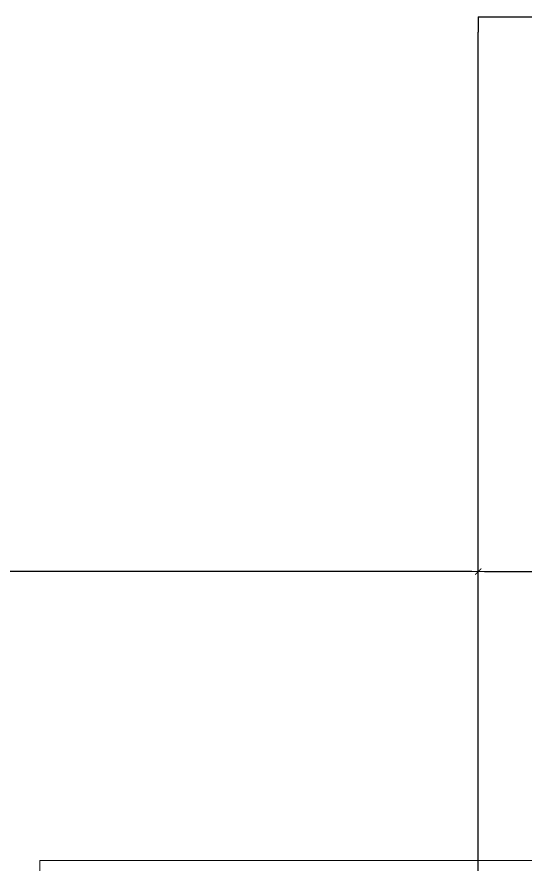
# Model space of a CAD drawing. Header units: millimetres. Extents: x 2823 to 2968, y 1352 to 1452.
# Drawn here: x 2880.64 to 2885.68, y 1428.5 to 1436.9 of the extents above; entities that cross this region are included whole.
import ezdxf

# ---------------------------------------------------------------- set-up
doc = ezdxf.new("R2010")
doc.units = ezdxf.units.MM
doc.header["$LTSCALE"] = 0.03
doc.layers.add('A-COTAS', color=12, linetype='Continuous', lineweight=9)
doc.layers.add('A-VISTA01', color=1, linetype='Continuous', lineweight=20)
doc.layers.add('G_HACHURA', color=9, linetype='Continuous')
doc.styles.add('Century Gothic', font='arial.ttf')
doc.dimstyles.new('COTA_250', dxfattribs={"dimscale": 250, "dimtxt": 0.002, "dimasz": 0.00025, "dimexe": 0.00075, "dimexo": 0.00075, "dimgap": 0.0005, "dimtad": 1, "dimzin": 4, "dimdsep": 46, "dimtxsty": 'Century Gothic', "dimblk": 'PU-Tick', "dimcen": 0.001, "dimdle": 0.00075, "dimse1": 1, "dimse2": 1, "dimclrd": 256, "dimclre": 256, "dimclrt": 256, "dimadec": 0, "dimazin": 0, "dimtfac": 1, "dimtix": 1, "dimtmove": 0, "dimatfit": 3, "dimldrblk": 'DOT', "dimfxl": 1, "dimarcsym": 0})

# ---------------------------------------------------------------- blocks, each defined once
blk = doc.blocks.new('Curbov')
at = {"layer": 'A-VISTA01'}
blk.add_line((208187.2303317487, 9278628.81536905), (208187.2303317487, 9278629.065369047), dxfattribs=at)
blk.add_lwpolyline([(208187.2303317487, 9278629.065369047), (208192.1803317467, 9278629.065369051), (208192.1803317467, 9278629.065369051)], dxfattribs=at)
blk = doc.blocks.new('PU-Tick')
for p, q in [((1, 0), (-1, 0)), ((-9e-16, -1), (9e-16, 1))]:
    blk.add_line(p, q)
at = {"color": 0, "linetype": 'ByBlock', "const_width": 0.15}
blk.add_lwpolyline([(-0.5, -0.5), (0.5, 0.5)], dxfattribs=at)
blk = doc.blocks.new('*D147')
at = {"layer": 'A-COTAS', "lineweight": -2, "transparency": 16777216}
blk.add_line((2885.273652587181, 1431.40049633195), (2902.88869099992, 1431.40049633195), dxfattribs=at)
at = {"layer": 'Defpoints', "color": 0, "transparency": 16777216}
for p in [(2885.211152587181, 1431.400584436928), (2902.95119099992, 1431.400496350576), (2902.95119099992, 1431.40049633195)]:
    blk.add_point(p, dxfattribs=at)
at = {"layer": 'A-COTAS', "lineweight": -2, "transparency": 16777216, "xscale": 0.0625, "yscale": 0.0625, "zscale": 0.0625, "rotation": 180}
blk.add_blockref('PU-Tick', (2885.211152587181, 1431.40049633195), dxfattribs=at)
at = {"layer": 'A-COTAS', "lineweight": -2, "transparency": 16777216, "xscale": 0.0625, "yscale": 0.0625, "zscale": 0.0625}
blk.add_blockref('PU-Tick', (2902.95119099992, 1431.40049633195), dxfattribs=at)
at = {"layer": 'A-COTAS', "transparency": 16777216, "insert": (2894.08117179355, 1431.825973821718), "char_height": 0.5, "attachment_point": 5, "style": 'Century Gothic'}
blk.add_mtext('17,75', dxfattribs=at)
blk = doc.blocks.new('_Dot')
at = {"layer": 'G_HACHURA', "color": 0, "lineweight": -2}
blk.add_line((-0.5, 0), (-1, 0), dxfattribs=at)
at = {"layer": 'G_HACHURA', "color": 0, "const_width": 0.5}
blk.add_lwpolyline([(-0.25, 0, 1), (0.25, 0, 1)], format="xyb", close=True, dxfattribs=at)
blk = doc.blocks.new('*D157')
at = {"layer": 'A-COTAS', "lineweight": -2, "transparency": 16777216}
blk.add_line((2885.148652587181, 1431.40049633195), (2835.194077869972, 1431.40049633195), dxfattribs=at)
at = {"layer": 'Defpoints', "color": 0, "transparency": 16777216}
for p in [(2835.131577869972, 1431.46721724232), (2835.131577869972, 1431.40049633195), (2885.211152587181, 1431.400584436928)]:
    blk.add_point(p, dxfattribs=at)
at = {"layer": 'A-COTAS', "lineweight": -2, "transparency": 16777216, "xscale": 0.0625, "yscale": 0.0625, "zscale": 0.0625, "rotation": 180}
blk.add_blockref('PU-Tick', (2835.131577869972, 1431.40049633195), dxfattribs=at)
at = {"layer": 'A-COTAS', "lineweight": -2, "transparency": 16777216, "xscale": 0.0625, "yscale": 0.0625, "zscale": 0.0625}
blk.add_blockref('PU-Tick', (2885.211152587181, 1431.40049633195), dxfattribs=at)
at = {"layer": 'A-COTAS', "transparency": 16777216, "insert": (2860.171365228576, 1431.780782825811), "char_height": 0.5, "attachment_point": 5, "style": 'Century Gothic'}
blk.add_mtext('50.08', dxfattribs=at)
blk = doc.blocks.new('arq geral tgov')
blk.add_line((-12.42038686212618, 34.99827785701791), (-12.42044730123598, 34.8482778696839))
for points in [[(-12.42038686212618, 34.99827785701791), (5.346095630939544, 34.99827785701791), (5.346095630939544, 26.62815035793938)], [(-3.170386865036562, 14.42815035865942), (-3.170386866899207, 20.15815035538117), (-12.42038686876185, 20.15815035538117), (-12.42044730414636, 34.84827778213958)]]:
    blk.add_lwpolyline(points)
at = {"color": 6}
blk.add_blockref('Curbov', (-208203.9970103018, -9278602.437218685), dxfattribs=at)
at = {"layer": 'A-COTAS'}
dim = blk.add_linear_dim(base=(-62.49999999720603, 29.4947397029523), p1=(-12.42042527999729, 29.49482780793051), p2=(-62.49999999720603, 29.56146061332265), dimstyle='COTA_250', dxfattribs=at)
dim.commit()
dim.dimension.update_dxf_attribs({"geometry": '*D157', "text_midpoint": (-37.46021263860166, 29.87502619681322), "insert": (-2897.631577867178, -1401.905756628998)})
dim = blk.add_linear_dim(base=(5.319613132742234, 29.4947397029523), p1=(-12.42042527999729, 29.49482780793051), p2=(5.319613132742234, 29.49473972157875), text='17,75', dimstyle='COTA_250', dxfattribs=at)
dim.commit()
dim.dimension.update_dxf_attribs({"geometry": '*D147', "text_midpoint": (-3.550406073627528, 29.92021719272043), "insert": (-2897.631577867178, -1401.905756628998)})

msp = doc.modelspace()

# ---------------------------------------------------------------- block references
msp.add_blockref('arq geral tgov', (2897.631577867178, 1401.905756628998))

doc.saveas('drawing.dxf')
